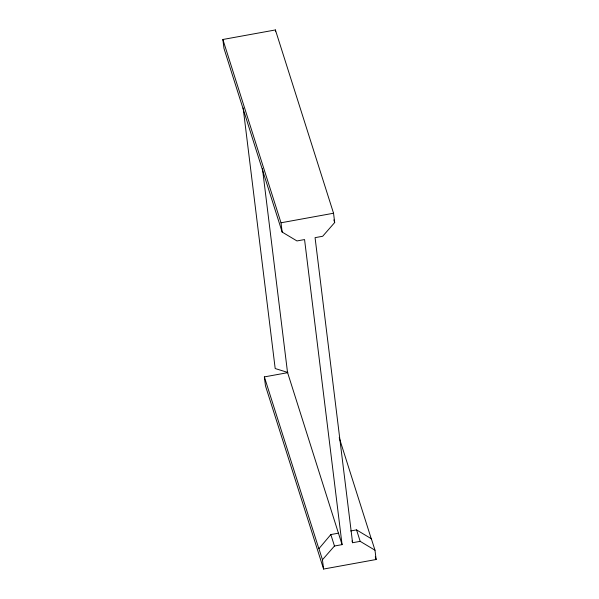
<?xml version="1.0" encoding="UTF-8"?>
<svg xmlns="http://www.w3.org/2000/svg" width="599" height="599" viewBox="0 0 599 599"><rect width="100%" height="100%" fill="white"/><g stroke="black" fill="none" stroke-linecap="round" stroke-linejoin="round"><path stroke-width="0.9" d="M323.595 569.05L322.449 559.751L334.467 546.018L342.074 544.633L304.562 239.563L296.954 240.94L282.159 232.075L223.959 48.347L222.873 39.489L275.405 29.95L333.546 213.237L334.691 222.536L322.674 236.268L315.067 237.653L352.579 542.724L360.186 541.346L374.989 550.211L376.127 559.511L323.595 569.05L265.454 385.763L264.361 376.906L287.917 372.63M264.361 376.906L318.87 548.736L330.835 534.563L338.442 533.177L342.074 544.633M222.873 39.489L281.013 222.783L333.546 213.237M350.64 530.961L356.555 529.89L371.35 538.756L374.989 550.211M338.442 533.177L287.513 372.361L275.188 368.542L243.142 107.94M333.853 219.893L334.691 222.536M339.206 437.697L371.402 539.197L371.35 538.756M375.281 556.838L376.127 559.511M356.555 529.89L360.186 541.346M352.025 540.964L352.579 542.724M330.835 534.563L334.467 546.018M318.818 548.295L322.449 559.751M275.405 29.95L275.622 31.725M281.013 222.783L282.159 232.075M262.422 168.334L287.513 372.361"/></g></svg>
